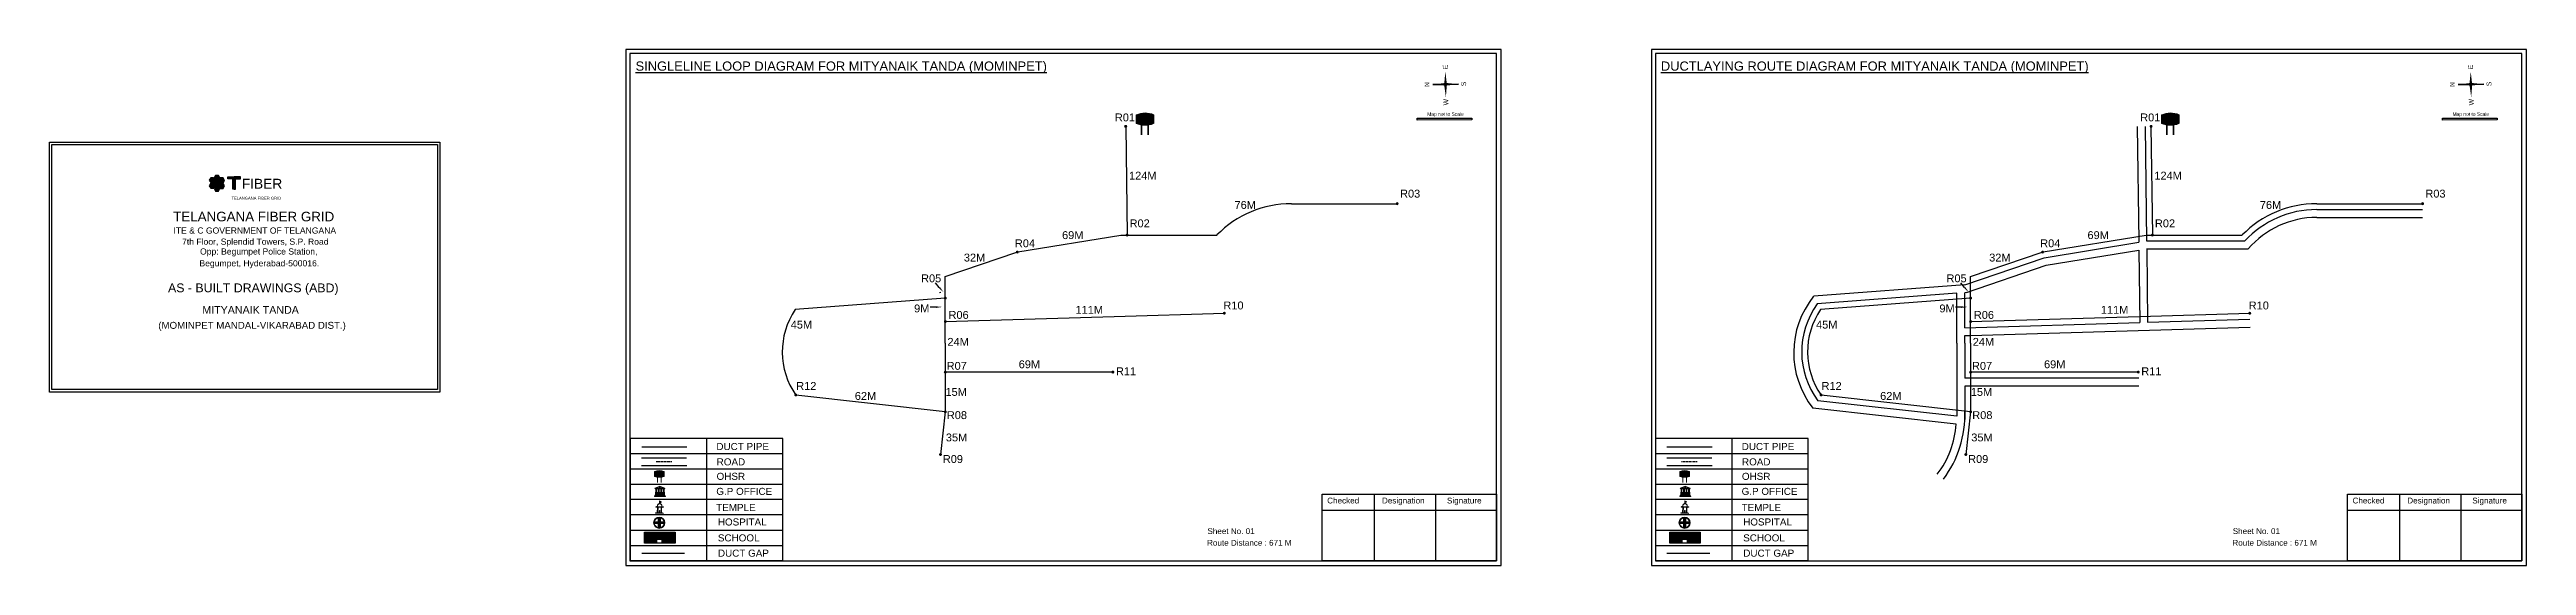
# Model space of a CAD drawing. Header units: inches. Extents: x 1196 to 5959, y 304 to 924.
# Drawn here: x 1196 to 3715, y 304 to 829 of the extents above; entities that cross this region are included whole.
import ezdxf
from ezdxf.enums import TextEntityAlignment as Align

# ---------------------------------------------------------------- set-up
doc = ezdxf.new("R2010")
doc.units = ezdxf.units.IN
doc.header["$MEASUREMENT"] = 0
doc.linetypes.add('DASHEDX2', pattern=[1.5, 1, -0.5])
for name, color, linetype in [('Asbuilt_title', 7, 'Continuous'), ('LANDMARK', 7, 'Continuous'), ('OHT', 7, 'Continuous'), ('pipe', 5, 'Continuous'), ('ROW', 5, 'Continuous')]:
    doc.layers.add(name, color=color, linetype=linetype)
doc.styles.add('200', font='swisse.ttf')
doc.styles.get("Standard").update_dxf_attribs({"font": 'arial.ttf'})

# ---------------------------------------------------------------- blocks, each defined once
blk = doc.blocks.new('OHT')
at = {"linetype": 'Continuous', "lineweight": 0, "true_color": 0x0ffffc}
blk.add_hatch(color=4, dxfattribs=at).paths.add_polyline_path([(0.01, 1), (0, 1, 0.101323), (-0.4, 0.92), (-0.4, 0.52, 0.194075), (0.4, 0.52), (0.4, 0.92, 0.097877)])
at = {"color": 4, "linetype": 'Continuous', "lineweight": 0, "true_color": 0x0ffffc, "flags": 128}
for points in [[(-0.4, 0.52), (-0.4, 0.92)], [(0.4, 0.52), (0.4, 0.92)]]:
    blk.add_lwpolyline(points, dxfattribs=at)
at = {"color": 4, "linetype": 'Continuous', "lineweight": 0, "true_color": 0x0ffffc, "const_width": 0.075, "flags": 128}
for points in [[(-0.15, 0), (-0.15, 0.48)], [(0.15, 0), (0.15, 0.47)]]:
    blk.add_lwpolyline(points, dxfattribs=at)
at = {"color": 4, "linetype": 'Continuous', "lineweight": 0, "true_color": 0x0ffffc}
for centre, radius, start, end in [((0.01, -0.02), 1.02, 67.3109, 113.4711), ((0, 1.51), 1.07, 247.7682, 291.7007)]:
    blk.add_arc(centre, radius, start, end, dxfattribs=at)
blk = doc.blocks.new('Government_Office')
at = {"linetype": 'Continuous', "lineweight": 0, "true_color": 0xff0000}
for points in [[(-0.5, 0.05), (0.5, 0.05), (0.5, 0), (-0.5, 0)], [(-0.45, 0.08), (-0.45, 0.12), (0.45, 0.12), (0.45, 0.08)], [(-0.4, 0.14), (-0.4, 0.18), (0.4, 0.18), (0.4, 0.14)]]:
    blk.add_hatch(color=1, dxfattribs=at).paths.add_polyline_path(points)
h = blk.add_hatch(color=1, dxfattribs=at)
h.paths.add_polyline_path([(0.44, 0.72), (0.45, 0.75), (0, 0.93), (-0.45, 0.75), (-0.44, 0.72)])
h.paths.add_polyline_path([(0.36, 0.75), (-0.36, 0.75), (0, 0.9)], flags=16)
h.paths.add_polyline_path([(0, 0.78, -1), (0, 0.87, -1)], flags=0)
h = blk.add_hatch(color=1, dxfattribs=at)
edge = h.paths.add_edge_path()
edge.add_line((-0.27, 0.2), (-0.3, 0.68))
edge.add_line((-0.3, 0.68), (-0.29, 0.68))
edge.add_arc((-0.28, 0.69), 0.0176, 225.304, 441.5659)
edge.add_line((-0.28, 0.7), (-0.39, 0.7))
edge.add_arc((-0.39, 0.69), 0.0176, 98.4341, 314.696)
edge.add_line((-0.38, 0.68), (-0.37, 0.68))
edge.add_line((-0.37, 0.68), (-0.4, 0.2))
edge.add_line((-0.4, 0.2), (-0.27, 0.2))
h = blk.add_hatch(color=1, dxfattribs=at)
edge = h.paths.add_edge_path()
edge.add_line((-0.05, 0.2), (-0.07, 0.68))
edge.add_line((-0.07, 0.68), (-0.07, 0.68))
edge.add_arc((-0.05, 0.69), 0.0176, 225.304, 441.5659)
edge.add_line((-0.05, 0.7), (-0.17, 0.7))
edge.add_arc((-0.17, 0.69), 0.0176, 98.4341, 314.696)
edge.add_line((-0.16, 0.68), (-0.15, 0.68))
edge.add_line((-0.15, 0.68), (-0.18, 0.2))
edge.add_line((-0.18, 0.2), (-0.05, 0.2))
h = blk.add_hatch(color=1, dxfattribs=at)
edge = h.paths.add_edge_path()
edge.add_arc((0, 0.83), 0.0467, 90, 270)
edge.add_arc((0, 0.83), 0.0467, 270, 450)
h = blk.add_hatch(color=1, dxfattribs=at)
edge = h.paths.add_edge_path()
edge.add_line((0.18, 0.2), (0.15, 0.68))
edge.add_line((0.15, 0.68), (0.16, 0.68))
edge.add_arc((0.17, 0.69), 0.0176, 225.304, 441.5659)
edge.add_line((0.17, 0.7), (0.05, 0.7))
edge.add_arc((0.05, 0.69), 0.0176, 98.4341, 314.696)
edge.add_line((0.07, 0.68), (0.07, 0.68))
edge.add_line((0.07, 0.68), (0.05, 0.2))
edge.add_line((0.05, 0.2), (0.18, 0.2))
h = blk.add_hatch(color=1, dxfattribs=at)
edge = h.paths.add_edge_path()
edge.add_line((0.4, 0.2), (0.37, 0.68))
edge.add_line((0.37, 0.68), (0.38, 0.68))
edge.add_arc((0.39, 0.69), 0.0176, 225.304, 441.5659)
edge.add_line((0.4, 0.7), (0.28, 0.7))
edge.add_arc((0.28, 0.69), 0.0176, 98.4341, 314.696)
edge.add_line((0.29, 0.68), (0.3, 0.68))
edge.add_line((0.3, 0.68), (0.27, 0.2))
edge.add_line((0.27, 0.2), (0.4, 0.2))
at = {"color": 1, "linetype": 'Continuous', "lineweight": 0, "true_color": 0xff0000, "flags": 128}
for points in [[(-0.5, 0.05), (0.5, 0.05), (0.5, 0), (-0.5, 0)], [(-0.45, 0.75), (-0.44, 0.72), (0.44, 0.72), (0.45, 0.75), (0, 0.93)], [(-0.45, 0.08), (-0.45, 0.12), (0.45, 0.12), (0.45, 0.08)], [(-0.4, 0.14), (-0.4, 0.18), (0.4, 0.18), (0.4, 0.14)], [(-0.36, 0.75), (0.36, 0.75), (0, 0.9)]]:
    blk.add_lwpolyline(points, close=True, dxfattribs=at)
for points in [[(-0.27, 0.2), (-0.3, 0.68), (-0.29, 0.68, 1.379694), (-0.28, 0.7), (-0.39, 0.7, 1.379694), (-0.38, 0.68), (-0.37, 0.68), (-0.4, 0.2)], [(-0.05, 0.2), (-0.07, 0.68), (-0.07, 0.68, 1.379694), (-0.05, 0.7), (-0.17, 0.7, 1.379694), (-0.16, 0.68), (-0.15, 0.68), (-0.18, 0.2)], [(0, 0.87, 1), (0, 0.78, 1)], [(0.18, 0.2), (0.15, 0.68), (0.16, 0.68, 1.379694), (0.17, 0.7), (0.05, 0.7, 1.379694), (0.07, 0.68), (0.07, 0.68), (0.05, 0.2)], [(0.4, 0.2), (0.37, 0.68), (0.38, 0.68, 1.379694), (0.4, 0.7), (0.28, 0.7, 1.379694), (0.29, 0.68), (0.3, 0.68), (0.27, 0.2)]]:
    blk.add_lwpolyline(points, format="xyb", close=True, dxfattribs=at)
blk = doc.blocks.new('Temple')
at = {"linetype": 'Continuous', "lineweight": 0, "true_color": 0xff0000}
h = blk.add_hatch(color=1, dxfattribs=at)
edge = h.paths.add_edge_path()
edge.add_line((0.17, 0.49), (0.22, 0.49))
edge.add_line((0.22, 0.49), (0.22, 0.5))
edge.add_line((0.22, 0.5), (0.31, 0.5))
edge.add_line((0.31, 0.5), (0.31, 0.53))
edge.add_line((0.31, 0.53), (0.26, 0.53))
edge.add_line((0.26, 0.53), (0.26, 0.54))
edge.add_line((0.26, 0.54), (0.2, 0.54))
edge.add_spline(control_points=[(0.2, 0.54), (0.2, 0.59), (0.19, 0.64), (0.14, 0.74), (0.09, 0.79), (0.03, 0.8), (0.02, 0.81), (0.01, 0.81)], knot_values=[4.712389, 4.712389, 4.712389, 4.712389, 5.278166, 5.278166, 6.117402, 6.117402, 6.223801, 6.223801, 6.223801, 6.223801], degree=3, periodic=0)
edge.add_line((0.01, 0.81), (0.01, 0.79))
edge.add_line((0.01, 0.79), (-0.01, 0.79))
edge.add_line((-0.01, 0.79), (-0.01, 0.81))
edge.add_spline(control_points=[(-0.01, 0.81), (-0.05, 0.8), (-0.1, 0.78), (-0.17, 0.7), (-0.2, 0.63), (-0.2, 0.55), (-0.2, 0.55), (-0.2, 0.54)], knot_values=[6.343965, 6.343965, 6.343965, 6.343965, 6.956638, 6.956638, 7.795874, 7.795874, 7.853982, 7.853982, 7.853982, 7.853982], degree=3, periodic=0)
edge.add_line((-0.2, 0.54), (-0.26, 0.54))
edge.add_line((-0.26, 0.54), (-0.26, 0.53))
edge.add_line((-0.26, 0.53), (-0.31, 0.53))
edge.add_line((-0.31, 0.53), (-0.31, 0.5))
edge.add_line((-0.31, 0.5), (-0.22, 0.5))
edge.add_line((-0.22, 0.5), (-0.22, 0.49))
edge.add_line((-0.22, 0.49), (-0.17, 0.49))
edge.add_line((-0.17, 0.49), (-0.17, 0.07))
edge.add_arc((-0.2, 0.07), 0.03, -90, 0, ccw=False)
edge.add_line((-0.2, 0.04), (-0.26, 0.04))
edge.add_line((-0.26, 0.04), (-0.26, 0.03))
edge.add_line((-0.26, 0.03), (-0.31, 0.03))
edge.add_line((-0.31, 0.03), (-0.31, 0))
edge.add_line((-0.31, 0), (0.31, 0))
edge.add_line((0.31, 0), (0.31, 0.03))
edge.add_line((0.31, 0.03), (0.26, 0.03))
edge.add_line((0.26, 0.03), (0.26, 0.04))
edge.add_line((0.26, 0.04), (0.2, 0.04))
edge.add_arc((0.2, 0.07), 0.03, 180, 270, ccw=False)
edge.add_line((0.17, 0.07), (0.17, 0.49))
h.paths.add_polyline_path([(0.12, 0.07, -0.414214), (0.1, 0.04), (0.05, 0.04), (0.05, 0.03), (-0.05, 0.03), (-0.05, 0.04), (-0.1, 0.04, -0.414214), (-0.12, 0.07), (-0.12, 0.5), (0.12, 0.5)], flags=16)
edge = h.paths.add_edge_path(flags=16)
edge.add_ellipse((0, 0.54), major_axis=(0, 0.242), ratio=0.722808, start_angle=270, end_angle=450, ccw=False)
edge.add_line((0.17, 0.54), (-0.17, 0.54))
h.paths.add_polyline_path([(0.01, 0.23), (0.01, 0.07), (-0.01, 0.07), (-0.01, 0.23)], flags=0)
at = {"linetype": 'Continuous', "lineweight": 0, "true_color": 0xe66000}
blk.add_hatch(color=32, dxfattribs=at).paths.add_polyline_path([(-0.01, 1), (0.15, 0.93), (0, 0.85)])
at = {"linetype": 'Continuous', "lineweight": 0, "true_color": 0xff0000}
h = blk.add_hatch(color=1, dxfattribs=at)
edge = h.paths.add_edge_path()
edge.add_line((0.01, 0.86), (0, 0.85))
edge.add_line((0, 0.85), (0, 0.93))
edge.add_line((0, 0.93), (-0.01, 0.93))
edge.add_line((-0.01, 0.93), (-0.01, 0.81))
edge.add_spline(control_points=[(-0.01, 0.81), (0, 0.81), (0, 0.81), (0.01, 0.81)], knot_values=[6.223801, 6.223801, 6.223801, 6.223801, 6.343965, 6.343965, 6.343965, 6.343965], degree=3, periodic=0)
edge.add_line((0.01, 0.81), (0.01, 0.86))
h = blk.add_hatch(color=1, dxfattribs=at)
edge = h.paths.add_edge_path()
edge.add_line((0.01, 0.79), (0.01, 0.81))
edge.add_spline(control_points=[(0.01, 0.81), (0, 0.81), (0, 0.81), (-0.01, 0.81)], knot_values=[6.223801, 6.223801, 6.223801, 6.223801, 6.343965, 6.343965, 6.343965, 6.343965], degree=3, periodic=0)
edge.add_line((-0.01, 0.81), (-0.01, 0.79))
edge.add_line((-0.01, 0.79), (0.01, 0.79))
at = {"color": 1, "linetype": 'Continuous', "lineweight": 0, "true_color": 0xff0000, "flags": 128}
blk.add_lwpolyline([(0.2, 0.54), (0.26, 0.54), (0.26, 0.53), (0.31, 0.53), (0.31, 0.5), (0.22, 0.5), (0.22, 0.49), (0.17, 0.49), (0.17, 0.07, 0.414214), (0.2, 0.04), (0.26, 0.04), (0.26, 0.03), (0.31, 0.03), (0.31, 0), (-0.31, 0), (-0.31, 0.03), (-0.26, 0.03), (-0.26, 0.04), (-0.2, 0.04, 0.414214), (-0.17, 0.07), (-0.17, 0.49), (-0.22, 0.49), (-0.22, 0.5), (-0.31, 0.5), (-0.31, 0.53), (-0.26, 0.53), (-0.26, 0.54), (-0.2, 0.54)], format="xyb", dxfattribs=at)
blk.add_lwpolyline([(-0.17, 0.54), (0.17, 0.54)], dxfattribs=at)
blk.add_lwpolyline([(0.12, 0.5), (0.12, 0.07, -0.414214), (0.1, 0.04), (0.05, 0.04), (0.05, 0.03), (-0.05, 0.03), (-0.05, 0.04), (-0.1, 0.04, -0.414214), (-0.12, 0.07), (-0.12, 0.5)], format="xyb", close=True, dxfattribs=at)
at = {"color": 32, "linetype": 'Continuous', "lineweight": 0, "true_color": 0xe66000, "flags": 128}
blk.add_lwpolyline([(-0.01, 1), (0.15, 0.93), (0, 0.85), (-0.01, 1)], dxfattribs=at)
at = {"color": 1, "linetype": 'Continuous', "lineweight": 0, "true_color": 0xff0000, "flags": 128}
for points in [[(0.01, 0.93), (-0.01, 0.93), (-0.01, 0.79), (0.01, 0.79)], [(0.01, 0.23), (-0.01, 0.23), (-0.01, 0.07), (0.01, 0.07)]]:
    blk.add_lwpolyline(points, close=True, dxfattribs=at)
at = {"color": 1, "linetype": 'Continuous', "lineweight": 0, "true_color": 0xff0000}
blk.add_ellipse((0, 0.54), major_axis=(0, 0.242), ratio=0.722808, start_param=4.712389, end_param=7.853982, dxfattribs=at)
blk.add_open_spline([(0.2, 0.54), (0.2, 0.59), (0.19, 0.64), (0.14, 0.74), (0.09, 0.79), (-0.02, 0.82), (-0.08, 0.79), (-0.17, 0.7), (-0.2, 0.63), (-0.2, 0.55), (-0.2, 0.55), (-0.2, 0.54)], degree=3, knots=[4.712389, 4.712389, 4.712389, 4.712389, 5.278166, 5.278166, 6.117402, 6.117402, 6.956638, 6.956638, 7.795874, 7.795874, 7.853982, 7.853982, 7.853982, 7.853982], dxfattribs=at)
blk = doc.blocks.new('*U5')
at = {"color": 0, "linetype": 'DASHEDX2', "transparency": 16777216}
blk.add_line((-8.2, 0), (8, 0), dxfattribs=at)
blk = doc.blocks.new('Hospital')
at = {"linetype": 'Continuous', "lineweight": 0, "true_color": 0x000000}
h = blk.add_hatch(color=18, dxfattribs=at)
h.paths.add_polyline_path([(-0.5, 0, 1), (0.5, 0, 1)])
h.paths.add_polyline_path([(0.45, 0, -1), (-0.45, 0, -1)], flags=16)
at = {"linetype": 'Continuous', "true_color": 0xff0000}
blk.add_hatch(color=1, dxfattribs=at).paths.add_polyline_path([(-0.39, 0.08), (-0.08, 0.08), (-0.08, 0.39), (0.08, 0.39), (0.08, 0.08), (0.39, 0.08), (0.39, -0.08), (0.08, -0.08), (0.08, -0.39), (-0.08, -0.39), (-0.08, -0.08), (-0.39, -0.08)])
at = {"color": 1, "linetype": 'Continuous', "true_color": 0xff0000, "flags": 128}
blk.add_lwpolyline([(-0.39, 0.08), (-0.08, 0.08), (-0.08, 0.39), (0.08, 0.39), (0.08, 0.08), (0.39, 0.08), (0.39, -0.08), (0.08, -0.08), (0.08, -0.39), (-0.08, -0.39), (-0.08, -0.08), (-0.39, -0.08)], close=True, dxfattribs=at)
at = {"color": 18, "linetype": 'Continuous', "lineweight": 0, "true_color": 0x000000}
for radius in [0.5, 0.446]:
    blk.add_circle((0, 0), radius, dxfattribs=at)
blk = doc.blocks.new('*U16')
at = {"color": 0, "linetype": 'DASHEDX2', "transparency": 16777216}
blk.add_line((-8.2, 0), (8, 0), dxfattribs=at)

msp = doc.modelspace()

# ---------------------------------------------------------------- hatches: boundary and pattern name
at = {"true_color": 0x0093dd}
h = msp.add_hatch(color=142, dxfattribs=at)
h.dxf.hatch_style = 1
h.paths.add_polyline_path([(2586.9, 759.1), (2586.9, 757.3), (2642.4, 757.4), (2642.4, 759.2)])
h = msp.add_hatch(color=142, dxfattribs=at)
h.dxf.hatch_style = 1
h.paths.add_polyline_path([(3629.8, 759.1), (3629.8, 757.3), (3685.3, 757.4), (3685.3, 759.2)])
at = {"ltscale": 0.5}
h = msp.add_hatch(color=5, dxfattribs=at)
h.dxf.hatch_style = 1
h.paths.add_polyline_path([(2292, 750.9, 1), (2288.8, 750.9, 1)])
h = msp.add_hatch(color=5, dxfattribs=at)
h.dxf.hatch_style = 1
h.paths.add_polyline_path([(3334.9, 750.9, 1), (3331.8, 750.9, 1)])
h = msp.add_hatch(color=256)
h.set_gradient(color1=(102, 0, 204), color2=(102, 0, 204), tint=1)
h.paths.add_polyline_path([(1367.5, 690.6), (1369, 693.1), (1367.5, 695.6), (1364.7, 695.6), (1363.2, 693.1), (1364.6, 690.6)])
h.paths.add_polyline_path([(1367.5, 696.1), (1369, 698.6), (1367.5, 701.1), (1364.7, 701.1), (1363.2, 698.6), (1364.6, 696.2)])
h.paths.add_polyline_path([(1358.3, 696.2), (1359.8, 693.7), (1362.6, 693.7), (1364.1, 696.1), (1362.6, 698.6), (1359.8, 698.6)])
h.paths.add_polyline_path([(1359.8, 688), (1362.6, 688), (1364.1, 690.5), (1362.6, 693), (1359.8, 693), (1358.3, 690.5)])
h.paths.add_polyline_path([(1363.2, 687.6), (1364.7, 685.1), (1367.5, 685.1), (1369, 687.6), (1367.6, 690), (1364.7, 690.1)])
h.paths.add_polyline_path([(1369.5, 687.8), (1372.4, 687.8), (1373.8, 690.3), (1372.4, 692.8), (1369.5, 692.8), (1368.1, 690.3)])
h.paths.add_polyline_path([(1372.4, 698.4), (1369.5, 698.4), (1368.1, 695.9), (1369.5, 693.4), (1372.4, 693.4), (1373.8, 695.9)])
h = msp.add_hatch(color=256)
h.set_gradient(color1=(102, 0, 204), color2=(102, 0, 204), tint=1)
h.paths.add_polyline_path([(1384.9, 697.4), (1390.2, 697.4), (1390.2, 699.5), (1383.6, 699.5), (1377.1, 699.5), (1377.1, 697.4), (1382.3, 697.4), (1382.3, 686.9), (1383.6, 686.9), (1384.9, 686.9)])
h = msp.add_hatch(color=5, dxfattribs=at)
h.dxf.hatch_style = 1
h.paths.add_polyline_path([(2568.1, 672.3, 1), (2565, 672.3, 1)])
h = msp.add_hatch(color=5, dxfattribs=at)
h.dxf.hatch_style = 1
h.paths.add_polyline_path([(3611.1, 672.3, 1), (3607.9, 672.3, 1)])
h = msp.add_hatch(color=5, dxfattribs=at)
h.dxf.hatch_style = 1
h.paths.add_polyline_path([(2293.4, 640.4, 1), (2290.3, 640.4, 1)])
h = msp.add_hatch(color=5, dxfattribs=at)
h.dxf.hatch_style = 1
h.paths.add_polyline_path([(3336.3, 640.4, 1), (3333.2, 640.4, 1)])
h = msp.add_hatch(color=5, dxfattribs=at)
h.dxf.hatch_style = 1
h.paths.add_polyline_path([(2181.7, 623.1, 1), (2178.6, 623.1, 1)])
h = msp.add_hatch(color=5, dxfattribs=at)
h.dxf.hatch_style = 1
h.paths.add_polyline_path([(3224.6, 623.1, 1), (3221.5, 623.1, 1)])
h = msp.add_hatch(color=5, dxfattribs=at)
h.dxf.hatch_style = 1
h.paths.add_polyline_path([(2108.5, 576.3, 1), (2105.4, 576.3, 1)])
h = msp.add_hatch(color=5, dxfattribs=at)
h.dxf.hatch_style = 1
h.paths.add_polyline_path([(2392.3, 560.9, 1), (2389.2, 560.9, 1)])
h = msp.add_hatch(color=5, dxfattribs=at)
h.dxf.hatch_style = 1
h.paths.add_polyline_path([(3151.4, 576.3, 1), (3148.3, 576.3, 1)])
h = msp.add_hatch(color=5, dxfattribs=at)
h.dxf.hatch_style = 1
h.paths.add_polyline_path([(3435.3, 560.9, 1), (3432.2, 560.9, 1)])
h = msp.add_hatch(color=5, dxfattribs=at)
h.dxf.hatch_style = 1
h.paths.add_polyline_path([(2108.5, 552.4, 1), (2105.4, 552.4, 1)])
h = msp.add_hatch(color=5, dxfattribs=at)
h.dxf.hatch_style = 1
h.paths.add_polyline_path([(3151.4, 552.4, 1), (3148.3, 552.4, 1)])
h = msp.add_hatch(color=5, dxfattribs=at)
h.dxf.hatch_style = 1
h.paths.add_polyline_path([(1956.4, 477.8, 1), (1953.3, 477.8, 1)])
h = msp.add_hatch(color=5, dxfattribs=at)
h.dxf.hatch_style = 1
h.paths.add_polyline_path([(2108.5, 500.9, 1), (2105.4, 500.9, 1)])
h = msp.add_hatch(color=5, dxfattribs=at)
h.dxf.hatch_style = 1
h.paths.add_polyline_path([(2279, 501.1, 1), (2275.8, 501.1, 1)])
h = msp.add_hatch(color=5, dxfattribs=at)
h.dxf.hatch_style = 1
h.paths.add_polyline_path([(2999.3, 477.8, 1), (2996.2, 477.8, 1)])
h = msp.add_hatch(color=5, dxfattribs=at)
h.dxf.hatch_style = 1
h.paths.add_polyline_path([(3151.4, 500.9, 1), (3148.3, 500.9, 1)])
h = msp.add_hatch(color=5, dxfattribs=at)
h.dxf.hatch_style = 1
h.paths.add_polyline_path([(3321.9, 501.1, 1), (3318.8, 501.1, 1)])
h = msp.add_hatch(color=5, dxfattribs=at)
h.dxf.hatch_style = 1
h.paths.add_polyline_path([(2108.5, 460.6, 1), (2105.4, 460.6, 1)])
h = msp.add_hatch(color=5, dxfattribs=at)
h.dxf.hatch_style = 1
h.paths.add_polyline_path([(3151.4, 460.6, 1), (3148.3, 460.6, 1)])
h = msp.add_hatch(color=5, dxfattribs=at)
h.dxf.hatch_style = 1
h.paths.add_polyline_path([(2103.6, 417.3, 1), (2100.5, 417.3, 1)])
h = msp.add_hatch(color=5, dxfattribs=at)
h.dxf.hatch_style = 1
h.paths.add_polyline_path([(3146.6, 417.3, 1), (3143.4, 417.3, 1)])
at = {"true_color": 0xc8c92d}
h = msp.add_hatch(color=52, dxfattribs=at)
h.dxf.hatch_style = 1
h.paths.add_polyline_path([(1807.1, 338.2), (1800.9, 338.2), (1800.9, 327.1), (1807.1, 327.1)])
h.paths.add_polyline_path([(1831.9, 338.2), (1825.8, 338.2), (1825.8, 327.1), (1831.9, 327.1)])
at = {"true_color": 0x293189}
h = msp.add_hatch(color=177, dxfattribs=at)
h.dxf.hatch_style = 1
h.paths.add_polyline_path([(1825.8, 338.2), (1807.1, 338.2), (1807.1, 327.1), (1814.1, 327.1), (1814.1, 330.7), (1818, 330.7), (1818, 327.1), (1825.8, 327.1)])
h.paths.add_polyline_path([(1809.8, 335.7), (1808.4, 335.7), (1808.4, 337), (1809.8, 337)], flags=16)
h.paths.add_polyline_path([(1822.6, 335.7), (1822.6, 337), (1824, 337), (1824, 335.7)], flags=16)
at = {"true_color": 0xc8c92d}
h = msp.add_hatch(color=52, dxfattribs=at)
h.dxf.hatch_style = 1
h.paths.add_polyline_path([(2850, 338.2), (2843.9, 338.2), (2843.9, 327.1), (2850, 327.1)])
h.paths.add_polyline_path([(2874.9, 338.2), (2868.7, 338.2), (2868.7, 327.1), (2874.9, 327.1)])
at = {"true_color": 0x293189}
h = msp.add_hatch(color=177, dxfattribs=at)
h.dxf.hatch_style = 1
h.paths.add_polyline_path([(2868.7, 338.2), (2850, 338.2), (2850, 327.1), (2857, 327.1), (2857, 330.7), (2860.9, 330.7), (2860.9, 327.1), (2868.7, 327.1)])
h.paths.add_polyline_path([(2852.7, 335.7), (2851.3, 335.7), (2851.3, 337), (2852.7, 337)], flags=16)
h.paths.add_polyline_path([(2865.6, 335.7), (2865.6, 337), (2866.9, 337), (2866.9, 335.7)], flags=16)

# ---------------------------------------------------------------- linework, layer by layer
for p, q in [((2629, 793.8), (2602.7, 793.3)), ((2602.7, 793.3), (2629, 793.8)), ((2629, 793.8), (2602.7, 793.3)), ((2615.9, 793.6), (2629, 793.8)), ((3671.9, 793.8), (3645.6, 793.3)), ((3645.6, 793.3), (3671.9, 793.8)), ((3671.9, 793.8), (3645.6, 793.3)), ((3658.8, 793.6), (3671.9, 793.8)), ((3319.3, 750.7), (3320.8, 634.3)), ((3327.3, 750.8), (3328.8, 634.4)), ((1377.1, 697.4), (1377.1, 699.5)), ((1377.1, 699.5), (1383.6, 699.5)), ((1382.3, 697.4), (1377.1, 697.4)), ((1382.3, 686.9), (1382.3, 697.4)), ((1383.6, 686.9), (1382.3, 686.9)), ((1390.2, 699.5), (1383.6, 699.5)), ((1384.9, 686.9), (1383.6, 686.9)), ((1383.6, 686.9), (1384.9, 686.9)), ((1384.9, 686.9), (1384.9, 697.4)), ((1384.9, 697.4), (1390.2, 697.4)), ((1390.2, 697.4), (1390.2, 699.5)), ((3501.9, 666.3), (3609.5, 666.3)), ((3501.9, 658.3), (3609.5, 658.3)), ((3224.6, 617.4), (3320.8, 633.1)), ((3320.8, 634.3), (3320.8, 633.1)), ((3328.8, 634.4), (3428.8, 634.4)), ((3428.8, 634.4), (3428.9, 634.6)), ((3143.8, 589.9), (3224.6, 617.4)), ((3145.5, 582), (3226.6, 609.7)), ((3226.6, 609.7), (3320.9, 625)), ((3320.9, 625), (3321.9, 551.6)), ((3328.8, 626.4), (3432.3, 626.4)), ((3328.9, 626.3), (3330.1, 626.5)), ((3328.9, 626.4), (3329.9, 551.8)), ((2100.8, 587.2), (2097, 591.8)), ((2102.5, 582), (2100.9, 581.8)), ((3143.8, 589.9), (2990.2, 578.1)), ((3135.8, 581.2), (2993.8, 570.4)), ((3135.8, 530.4), (3135.8, 581.2)), ((3143.7, 587.2), (3139.9, 591.8)), ((3145.5, 582), (3143.8, 581.8)), ((3143.8, 546.2), (3143.8, 581.8)), ((2097.5, 567.1), (2091.5, 567.1)), ((3140.4, 567.1), (3134.4, 567.1)), ((3329.7, 551.8), (3433.9, 554.9)), ((3135.8, 530.4), (3135.8, 456.2)), ((3143.8, 546.2), (3143.8, 552.1)), ((3143.8, 546.2), (3321.9, 551.6)), ((3143.8, 538.2), (3149.8, 538.4)), ((3143.8, 530.4), (3143.8, 538.2)), ((3143.8, 530.4), (3143.8, 494.9)), ((3149.8, 538.4), (3434.1, 546.9)), ((3321, 494.9), (3143.8, 494.9)), ((3321, 486.9), (3143.8, 486.9)), ((3143.8, 486.9), (3143.8, 452.9)), ((3321, 494.9), (3149.8, 494.9)), ((3135, 448.2), (2989.3, 464.5)), ((3135.8, 456.2), (2994.4, 472)), ((1786.3, 433.6), (1786.3, 310.4)), ((1864, 433.6), (1864, 309.2)), ((2829.2, 433.6), (2829.2, 310.4)), ((2906.9, 433.6), (2906.9, 309.2)), ((1941.8, 418.1), (1786.3, 418.1)), ((1797.9, 413.8), (1843.8, 413.8)), ((1797.9, 406.2), (1844, 406.2)), ((2984.7, 418.1), (2829.2, 418.1)), ((2840.8, 413.8), (2886.7, 413.8)), ((2840.8, 406.2), (2887, 406.2)), ((1941.8, 402.5), (1786.3, 402.5)), ((1941.8, 386.9), (1786.3, 386.9)), ((2984.7, 402.5), (2829.2, 402.5)), ((2984.7, 386.9), (2829.2, 386.9)), ((1941.8, 371.4), (1786.3, 371.4)), ((1941.8, 355.8), (1786.3, 355.8)), ((2984.7, 371.4), (2829.2, 371.4)), ((2984.7, 355.8), (2829.2, 355.8)), ((1786.3, 340.3), (1941.8, 340.3)), ((2829.2, 340.3), (2984.7, 340.3)), ((1786.2, 310.2), (1786.2, 309.2)), ((1786.3, 324.7), (1941.8, 324.7)), ((1786.3, 310.4), (1786.3, 309.2)), ((1941.8, 309.2), (1786.3, 309.2)), ((2829.2, 324.7), (2984.7, 324.7)), ((2829.2, 310.4), (2829.2, 309.2)), ((2829.2, 310.2), (2829.2, 309.2)), ((2984.7, 309.2), (2829.2, 309.2))]:
    msp.add_line(p, q)
at = {"color": 1}
for p, q in [((2602.7, 793.3), (2615.8, 793.6)), ((3645.6, 793.3), (3658.8, 793.6))]:
    msp.add_line(p, q, dxfattribs=at)
at = {"color": 242, "true_color": 0xcd2027}
for p, q in [((2490.4, 360.6), (2667.6, 360.6)), ((2543.3, 377), (2543.3, 309.1)), ((2605.5, 377), (2605.5, 309.1)), ((3533.3, 360.6), (3710.5, 360.6)), ((3586.2, 377), (3586.2, 309.1)), ((3648.4, 377), (3648.4, 309.1))]:
    msp.add_line(p, q, dxfattribs=at)
for points in [[(1782.1, 829), (1782.1, 304.5), (2672.3, 304.5), (2672.3, 829)], [(1786.2, 825), (1786.2, 309.2), (2667.6, 309.2), (2667.6, 825)], [(2825.1, 829), (2825.1, 304.5), (3715.2, 304.5), (3715.2, 829)], [(2829.2, 825), (2829.2, 309.2), (3710.5, 309.2), (3710.5, 825)], [(1359.8, 693.7), (1362.6, 693.7), (1364.1, 696.1), (1362.6, 698.6), (1359.8, 698.6), (1358.3, 696.2)], [(1359.8, 688), (1362.6, 688), (1364.1, 690.5), (1362.6, 693), (1359.8, 693), (1358.3, 690.5)], [(1364.6, 696.2), (1367.5, 696.1), (1369, 698.6), (1367.5, 701.1), (1364.7, 701.1), (1363.2, 698.6)], [(1364.6, 690.6), (1367.5, 690.6), (1369, 693.1), (1367.5, 695.6), (1364.7, 695.6), (1363.2, 693.1)], [(1364.7, 685.1), (1367.5, 685.1), (1369, 687.6), (1367.6, 690), (1364.7, 690.1), (1363.2, 687.6)], [(1369.5, 693.4), (1372.4, 693.4), (1373.8, 695.9), (1372.4, 698.4), (1369.5, 698.4), (1368.1, 695.9)], [(1369.5, 687.8), (1372.4, 687.8), (1373.8, 690.3), (1372.4, 692.8), (1369.5, 692.8), (1368.1, 690.3)], [(1832, 338.2), (1832, 327.1), (1800.9, 327.1), (1800.9, 338.2)], [(1809.8, 337), (1809.8, 335.7), (1808.4, 335.7), (1808.4, 337)], [(1822.6, 335.7), (1822.6, 337), (1824, 337), (1824, 335.7)], [(2874.9, 338.2), (2874.9, 327.1), (2843.9, 327.1), (2843.9, 338.2)], [(2852.7, 337), (2852.7, 335.7), (2851.3, 335.7), (2851.3, 337)], [(2865.6, 335.7), (2865.6, 337), (2866.9, 337), (2866.9, 335.7)]]:
    msp.add_lwpolyline(points, close=True)
at = {"color": 142, "true_color": 0x0093dd}
for points in [[(2642.4, 757.4), (2586.9, 757.3), (2586.9, 759.1), (2642.4, 759.2), (2642.4, 757.4)], [(3685.3, 757.4), (3629.8, 757.3), (3629.8, 759.1), (3685.3, 759.2), (3685.3, 757.4)]]:
    msp.add_lwpolyline(points, dxfattribs=at)
for points in [[(1941.8, 309.2), (1941.8, 433.6), (1786.3, 433.6)], [(2984.7, 309.2), (2984.7, 433.6), (2829.2, 433.6)], [(1812.8, 327.1), (1812.8, 331.2), (1819.3, 331.2), (1819.3, 327.1)], [(2855.7, 327.1), (2855.7, 331.2), (2862.2, 331.2), (2862.2, 327.1)]]:
    msp.add_lwpolyline(points)
at = {"color": 242, "true_color": 0xcd2027}
for points in [[(2667.6, 309.1), (2490.4, 309.1), (2490.4, 377), (2667.6, 377)], [(3710.5, 309.1), (3533.3, 309.1), (3533.3, 377), (3710.5, 377)]]:
    msp.add_lwpolyline(points, close=True, dxfattribs=at)
for centre, radius, start, end in [((3501.9, 566.3), 100, 90, 136.9295), ((3501.9, 566.3), 92, 90, 139.166), ((3061.2, 520.8), 91.3, 141.0835, 218.0523), ((3061.1, 521.6), 83.1, 144.09, 216.6737), ((3036.1, 457.1), 107.8, 322.9843, 2.2457), ((3043.2, 453.5), 92, 322.2096, 356.7284)]:
    msp.add_arc(centre, radius, start, end)
for points in [[(2617.1, 793.6), (2614.3, 793.6), (2615.6, 806.7)], [(2617.1, 793.6), (2614.3, 793.6), (2615.6, 806.7)], [(3660, 793.6), (3657.2, 793.6), (3658.5, 806.7)], [(3660, 793.6), (3657.2, 793.6), (3658.5, 806.7)], [(2617.1, 793.6), (2614.3, 793.6), (2616.1, 780.4)], [(2617.1, 793.6), (2614.3, 793.6), (2616.1, 780.4)], [(2615.9, 792.3), (2615.8, 795.1), (2629, 793.8)], [(2615.9, 792.3), (2615.8, 795.1), (2629, 793.8)], [(3660.1, 793.6), (3657.2, 793.6), (3659, 780.4)], [(3660.1, 793.6), (3657.2, 793.6), (3659, 780.4)], [(3658.8, 792.3), (3658.7, 795.1), (3671.9, 793.8)], [(3658.8, 792.3), (3658.7, 795.1), (3671.9, 793.8)], [(2101.4, 587.7), (2100.2, 586.6), (2105.1, 582.2)], [(3144.3, 587.7), (3143.1, 586.6), (3148, 582.2)], [(2097.4, 567.9), (2097.5, 566.3), (2104, 567.3)], [(3140.4, 567.9), (3140.4, 566.3), (3147, 567.3)]]:
    msp.add_solid(points)
at = {"color": 1}
for points in [[(2615.9, 792.3), (2615.8, 795.1), (2602.7, 793.3)], [(2615.9, 792.3), (2615.8, 795.1), (2602.7, 793.3)], [(3658.8, 792.3), (3658.7, 795.1), (3645.6, 793.3)], [(3658.8, 792.3), (3658.7, 795.1), (3645.6, 793.3)]]:
    msp.add_solid(points, dxfattribs=at)
at = {"layer": 'Asbuilt_title'}
for points in [[(1195.8, 480.8), (1195.8, 734.9), (1592.9, 734.9), (1592.9, 480.8)], [(1198.3, 483.3), (1198.3, 732.4), (1590.4, 732.4), (1590.4, 483.3)]]:
    msp.add_lwpolyline(points, close=True, dxfattribs=at)
at = {"layer": 'OHT', "color": 5}
for p, q in [((1798.1, 425.1), (1844, 425.1)), ((2841, 425.1), (2886.9, 425.1))]:
    msp.add_line(p, q, dxfattribs=at)
at = {"layer": 'OHT', "color": 1}
for p, q in [((1798.1, 317), (1841.7, 317)), ((2841, 317), (2884.6, 317))]:
    msp.add_line(p, q, dxfattribs=at)
at = {"layer": 'pipe'}
for p, q in [((2290.4, 750.9), (2291.8, 640.4)), ((3333.3, 750.9), (3334.8, 640.4)), ((2459, 672.3), (2566.6, 672.3)), ((3501.9, 672.3), (3609.5, 672.3)), ((2180.8, 623.4), (2285.4, 640.4)), ((2285.4, 640.4), (2383.3, 640.4)), ((3223.7, 623.4), (3328.3, 640.4)), ((3328.3, 640.4), (3426.2, 640.4)), ((2106.9, 598.2), (2179.8, 623.1)), ((3149.8, 598.2), (3222.7, 623.1)), ((2106.9, 552.3), (2106.9, 598.2)), ((3149.8, 552.3), (3149.8, 598.2)), ((2106.9, 576.3), (1954.2, 564.6)), ((2106.9, 552.4), (2278.6, 557.6)), ((2278.7, 557.6), (2390.8, 560.9)), ((3149.8, 576.3), (2997.1, 564.6)), ((3149.8, 552.4), (3321.5, 557.6)), ((3321.6, 557.6), (3433.7, 560.9)), ((2106.9, 530.4), (2106.9, 552.3)), ((2106.9, 530.4), (2106.9, 486.9)), ((3149.8, 530.4), (3149.8, 552.3)), ((3149.8, 530.4), (3149.8, 486.9)), ((2278.1, 500.9), (2106.9, 500.9)), ((2278.1, 500.9), (2106.9, 500.9)), ((2106.9, 486.9), (2106.9, 460.6)), ((3321, 500.9), (3149.8, 500.9)), ((3321, 500.9), (3149.8, 500.9)), ((3149.8, 486.9), (3149.8, 460.6)), ((2106.9, 460.6), (1954.8, 477.7)), ((2106.9, 460.6), (2102.1, 417.3)), ((3149.8, 460.6), (2997.8, 477.7)), ((3149.8, 460.6), (3145, 417.3))]:
    msp.add_line(p, q, dxfattribs=at)
for centre, radius, start, end in [((2459, 566.3), 106, 90, 135.6063), ((3501.9, 566.3), 106, 90, 135.6063), ((2018.2, 521.6), 77.1, 146.1256, 214.7675), ((3061.1, 521.6), 77.1, 146.1256, 214.7675)]:
    msp.add_arc(centre, radius, start, end, dxfattribs=at)

# ---------------------------------------------------------------- block references
at = {"linetype": 'DASHEDX2'}
for name, p in [('*U16', (1820.9, 410)), ('*U5', (2863.8, 410))]:
    msp.add_blockref(name, p, dxfattribs=at)
at = {"layer": 'LANDMARK'}
for name, p, xscale, yscale, zscale in [('Government_Office', (1816.7, 374.5), 11.32114773247135, 11.32114773247135, 11.32114773247135), ('Government_Office', (2859.6, 374.5), 11.32114773247135, 11.32114773247135, 11.32114773247135), ('Hospital', (1816, 347.9), 11.41772014427468, 11.41772014427468, 11.41772014427468), ('Hospital', (2858.9, 347.9), 11.41772014427468, 11.41772014427468, 11.41772014427468)]:
    msp.add_blockref(name, p, dxfattribs=dict(at, xscale=xscale, yscale=yscale, zscale=zscale))
at = {"layer": 'LANDMARK', "xscale": 12.62452535729322, "yscale": 12.62452535729322, "zscale": 12.62452535729322, "rotation": 358.3713438591284}
for p in [(1816.1, 357.4), (2859, 357.4)]:
    msp.add_blockref('Temple', p, dxfattribs=at)
at = {"layer": 'OHT'}
for p, xscale, yscale, zscale in [((2310, 742.1), 22.41341502807723, 22.41341502807723, 22.41341502807723), ((3352.9, 742.1), 22.41341502807723, 22.41341502807723, 22.41341502807723), ((1816.1, 388.6), 12.45189723782068, 12.45189723782068, 12.45189723782068), ((2859, 388.6), 12.45189723782068, 12.45189723782068, 12.45189723782068)]:
    msp.add_blockref('OHT', p, dxfattribs=dict(at, xscale=xscale, yscale=yscale, zscale=zscale))

# ---------------------------------------------------------------- texts
at = {"color": 242, "true_color": 0xcd2027}
for s, p in [('%%USINGLELINE LOOP DIAGRAM FOR MITYANAIK TANDA (MOMINPET)', (1791.9, 807.5)), ('%%UDUCTLAYING ROUTE DIAGRAM FOR MITYANAIK TANDA (MOMINPET)', (2834.8, 807.5))]:
    msp.add_text(s, height=9.375, dxfattribs=at).set_placement(p)
for s, p in [('E', (2618, 808.9)), ('E', (3660.9, 808.9)), ('N', (2599.4, 791)), ('S', (2636.7, 791.8)), ('N', (3642.3, 791)), ('S', (3679.6, 791.8)), ('W', (2618.6, 772.3)), ('W', (3661.6, 772.3))]:
    msp.add_text(s, height=4.95, rotation=91.0063).set_placement(p)
for s, height, p in [('R01', 8, (2279.4, 756)), ('Map not to Scale', 3.542, (2597.1, 761.6)), ('R01', 8, (3322.3, 756)), ('Map not to Scale', 3.542, (3640, 761.6)), ('124M', 8, (2293.8, 696.8)), ('R03', 8, (2569.5, 678.5)), ('124M', 8, (3336.7, 696.8)), ('R03', 8, (3612.4, 678.5)), ('R02', 8, (2294.4, 648.3)), ('76M', 8, (2401.1, 667)), ('R02', 8, (3337.3, 648.3)), ('76M', 8, (3444, 667)), ('R04', 8, (2177.7, 628)), ('69M', 8, (2225.7, 636.3)), ('R04', 8, (3220.6, 628)), ('69M', 8, (3268.7, 636.3)), ('32M', 8, (2125.8, 613.5)), ('32M', 8, (3168.7, 613.5)), ('R05', 8, (2082.3, 592.4)), ('R05', 8, (3125.3, 592.4)), ('9M', 8, (2075.2, 561.8)), ('R06', 8, (2110.2, 555.2)), ('111M', 8, (2239.4, 560.4)), ('R10', 8, (2389.8, 564.8)), ('9M', 8, (3118.1, 561.8)), ('R06', 8, (3153.1, 555.2)), ('111M', 8, (3282.3, 560.4)), ('R10', 8, (3432.7, 564.8)), ('45M', 8, (1949.7, 545.3)), ('24M', 8, (2109.1, 527.8)), ('45M', 8, (2992.6, 545.3)), ('24M', 8, (3152, 527.8)), ('R07', 8, (2108.3, 503.4)), ('69M', 8, (2181.6, 505)), ('R11', 8, (2280.5, 497.9)), ('R07', 8, (3151.2, 503.4)), ('69M', 8, (3224.5, 505)), ('R11', 8, (3323.4, 497.9)), ('R12', 8, (1955.3, 483)), ('62M', 8, (2014.9, 472.8)), ('15M', 8, (2107.1, 476.9)), ('R12', 8, (2998.2, 483)), ('62M', 8, (3057.8, 472.8)), ('15M', 8, (3150, 476.9)), ('R08', 8, (2108.5, 453.3)), ('R08', 8, (3151.5, 453.3)), ('DUCT PIPE', 7.18, (1874.1, 421.8)), ('35M', 8, (2107.5, 430.6)), ('DUCT PIPE', 7.18, (2917, 421.8)), ('35M', 8, (3150.5, 430.6)), ('ROAD ', 7.18, (1874.4, 406.2)), ('R09', 8, (2104.4, 408.7)), ('ROAD ', 7.18, (2917.3, 406.2)), ('R09', 8, (3147.3, 408.7)), ('G.P OFFICE', 7.18, (1874, 376.2)), ('OHSR', 7.18, (1874.3, 391.5)), ('G.P OFFICE', 7.18, (2916.9, 376.2)), ('OHSR', 7.18, (2917.2, 391.5)), ('TEMPLE', 7.18, (1873.9, 359.8)), ('Checked', 5.89, (2495.4, 367.5)), ('Designation', 5.886, (2551.1, 367.5)), ('Signature', 5.89, (2617.2, 367.5)), ('TEMPLE', 7.18, (2916.9, 359.8)), ('Checked', 5.89, (3538.3, 367.5)), ('Designation', 5.886, (3594, 367.5)), ('Signature', 5.89, (3660.1, 367.5)), ('SCHOOL', 7.18, (1875.6, 328.9)), ('HOSPITAL', 7.18, (1875.6, 345.1)), ('Sheet No. 01', 5.886, (2373.6, 336.4)), ('Route Distance : 671 M', 5.886, (2373.2, 324.6)), ('SCHOOL', 7.18, (2918.5, 328.9)), ('HOSPITAL', 7.18, (2918.5, 345.1)), ('Route Distance : 671 M', 5.886, (3416.1, 324.6)), ('Sheet No. 01', 5.886, (3416.5, 336.4)), ('DUCT GAP', 7.18, (1875.7, 313.4)), ('DUCT GAP', 7.18, (2918.6, 313.4))]:
    msp.add_text(s, height=height).set_placement(p)
at = {"color": 18, "true_color": 0x000000}
msp.add_text('FIBER', height=10, dxfattribs=at).set_placement((1391.4, 687.6))
at = {"color": 252, "true_color": 0x939598}
msp.add_text('TELANGANA FIBER GRID', height=3, dxfattribs=at).set_placement((1380.9, 676.3))
at = {"layer": 'ROW', "color": 5, "style": '200'}
for s, height, p in [(' TELANGANA FIBER GRID', 9.728, (1401.6, 659.2)), ('ITE & C GOVERNMENT OF TELANGANA', 6.25, (1404.6, 645)), ('7th Floor, Splendid Towers, S.P. Road', 6.25, (1405.1, 633.7)), ('Begumpet, Hyderabad-500016.', 6.25, (1409.2, 611.7)), ('Opp: Begumpet Police Station,', 6.25, (1408.6, 623.7))]:
    msp.add_text(s, height=height, dxfattribs=at).set_placement(p, align=Align.MIDDLE_CENTER)
at = {"layer": 'ROW', "color": 6, "style": '200'}
msp.add_text('AS - BUILT DRAWINGS (ABD) ', height=8.975, dxfattribs=at).set_placement((1404.8, 586.7), align=Align.MIDDLE_CENTER)
at = {"layer": 'ROW', "color": 1, "style": '200'}
for s, height, p in [('MITYANAIK TANDA', 7.762, (1400.3, 564.3)), ('(MOMINPET MANDAL-VIKARABAD DIST.)', 7.043, (1401.8, 548.6))]:
    msp.add_text(s, height=height, dxfattribs=at).set_placement(p, align=Align.MIDDLE_CENTER)

doc.saveas('drawing.dxf')
